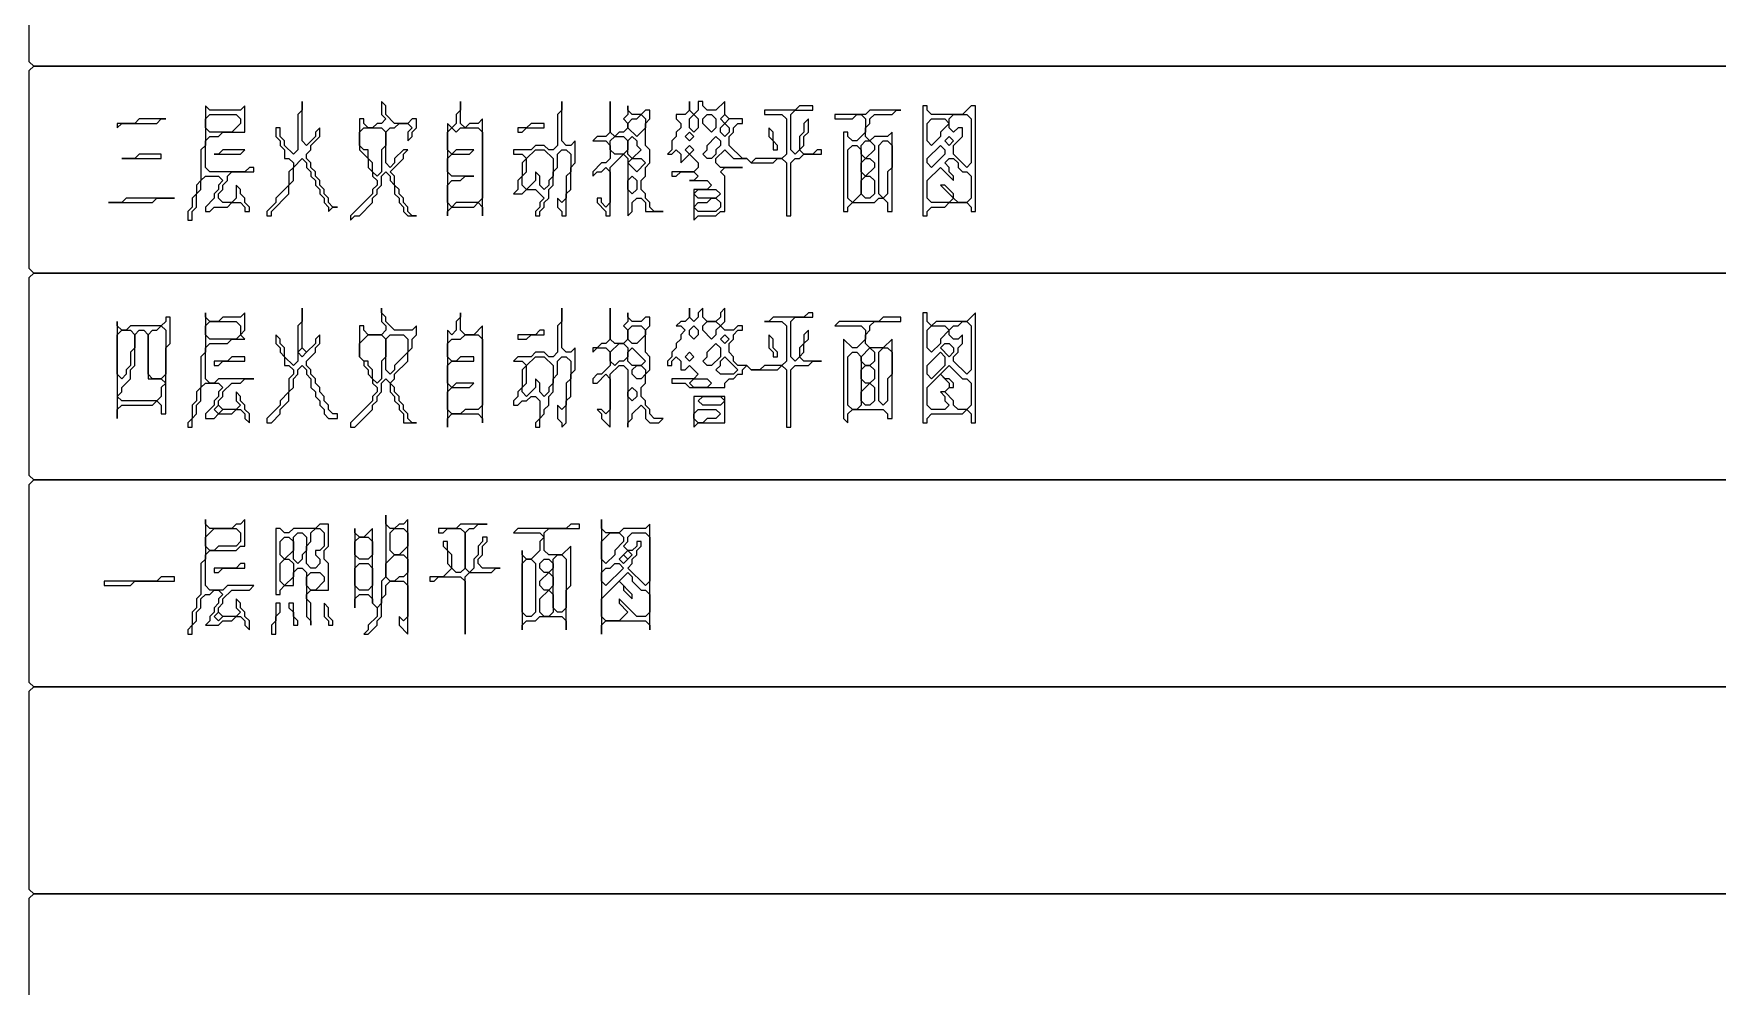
# Model space of a CAD drawing. Extents: x 58 to 1298, y 69 to 1823.
# Drawn here: x 414 to 796.5, y 946 to 1162.4 of the extents above; entities that cross this region are included whole.
import ezdxf

# ---------------------------------------------------------------- set-up
doc = ezdxf.new("R2010")
doc.units = 0
doc.layers.add('TRACE_CURVE', color=3, linetype='Continuous', lineweight=0)
doc.layers.add('TRACE_TEXT_SYMBOL', color=6, linetype='Continuous', lineweight=0)

msp = doc.modelspace()

# ---------------------------------------------------------------- linework, layer by layer
at = {"layer": 'TRACE_CURVE', "color": 3}
for points in [[(413, 1202), (414, 1203), (884, 1203), (885, 1202), (885, 1156), (884, 1155), (414, 1155), (413, 1156)], [(413, 1154), (414, 1155), (884, 1155), (885, 1154), (885, 1109), (884, 1108), (414, 1108), (413, 1109)], [(413, 1107), (414, 1108), (884, 1108), (885, 1107), (885, 1062), (884, 1061), (414, 1061), (413, 1062)], [(413, 1060), (414, 1061), (884, 1061), (885, 1060), (885, 1015), (884, 1014), (414, 1014), (413, 1015)], [(413, 1013), (414, 1014), (884, 1014), (885, 1013), (885, 968), (884, 967), (414, 967), (413, 968)], [(413, 966), (414, 967), (884, 967), (885, 966), (885, 920), (884, 919), (414, 919), (413, 920)]]:
    msp.add_lwpolyline(points, close=True, dxfattribs=at)
at = {"layer": 'TRACE_TEXT_SYMBOL', "color": 6}
for points in [[(453, 1146), (453, 1137), (452, 1136), (452, 1129), (451, 1128), (451, 1126), (450, 1125), (450, 1123), (449, 1122), (449, 1120), (450, 1120), (450, 1122), (451, 1123), (451, 1126), (452, 1127), (452, 1129), (453, 1130), (456, 1130), (457, 1129), (456, 1128), (456, 1127), (455, 1126), (455, 1125), (453, 1123), (453, 1122), (454, 1122), (455, 1123), (458, 1123), (459, 1124), (461, 1124), (462, 1123), (462, 1122), (463, 1122), (463, 1123), (462, 1124), (462, 1125), (461, 1126), (461, 1127), (460, 1128), (460, 1125), (459, 1124), (457, 1124), (456, 1125), (456, 1126), (457, 1127), (457, 1128), (458, 1129), (458, 1130), (459, 1131), (464, 1131), (464, 1132), (463, 1132), (462, 1131), (454, 1131), (453, 1132), (453, 1138), (454, 1139), (456, 1139), (457, 1140), (462, 1140), (462, 1146), (461, 1145), (454, 1145)], [(453, 1143), (454, 1144), (460, 1144), (461, 1143), (461, 1142), (459, 1140), (454, 1140), (453, 1141)], [(511, 1147), (511, 1145), (510, 1144), (510, 1142), (509, 1141), (508, 1142), (508, 1121), (508, 1122), (509, 1123), (514, 1123), (515, 1124), (516, 1123), (516, 1121), (516, 1143), (515, 1142), (513, 1142), (512, 1141), (511, 1142)], [(534, 1147), (534, 1145), (533, 1144), (533, 1137), (532, 1136), (531, 1136), (530, 1137), (528, 1137), (527, 1136), (523, 1136), (523, 1135), (525, 1135), (526, 1134), (525, 1133), (525, 1130), (524, 1129), (524, 1127), (523, 1126), (525, 1126), (526, 1127), (528, 1127), (530, 1125), (529, 1124), (529, 1123), (528, 1122), (528, 1121), (529, 1121), (529, 1122), (530, 1123), (530, 1124), (531, 1125), (531, 1127), (532, 1128), (532, 1131), (533, 1132), (533, 1135), (534, 1136), (535, 1136), (536, 1135), (536, 1131), (535, 1130), (535, 1125), (534, 1124), (533, 1125), (533, 1123), (534, 1122), (534, 1121), (535, 1121), (535, 1126), (536, 1127), (536, 1132), (537, 1133), (537, 1138), (536, 1137), (535, 1137), (534, 1138)], [(545, 1147), (545, 1140), (544, 1139), (542, 1139), (541, 1138), (544, 1138), (545, 1137), (545, 1134), (544, 1133), (543, 1133), (541, 1131), (541, 1130), (542, 1131), (543, 1131), (544, 1132), (545, 1131), (545, 1124), (544, 1123), (543, 1124), (543, 1125), (542, 1125), (542, 1124), (544, 1122), (544, 1121), (545, 1121), (545, 1132), (548, 1135), (549, 1134), (549, 1121), (550, 1122), (550, 1124), (551, 1125), (552, 1125), (553, 1124), (553, 1122), (557, 1122), (555, 1122), (554, 1123), (554, 1124), (553, 1125), (553, 1126), (552, 1127), (552, 1129), (553, 1130), (553, 1132), (554, 1133), (554, 1136), (553, 1137), (553, 1142), (554, 1143), (554, 1145), (553, 1145), (552, 1144), (550, 1144), (549, 1145), (549, 1146), (549, 1144), (548, 1143), (549, 1142), (549, 1141), (548, 1140), (547, 1140), (546, 1139), (545, 1140)], [(551, 1143), (552, 1144), (553, 1143), (553, 1141), (551, 1139), (549, 1141), (549, 1142), (550, 1143)], [(563, 1143), (564, 1144), (565, 1143), (565, 1141), (564, 1140), (563, 1141)], [(566, 1143), (567, 1144), (568, 1144), (569, 1143), (569, 1141), (568, 1140), (566, 1142)], [(570, 1143), (571, 1144), (572, 1143), (571, 1142)], [(604, 1145), (603, 1144), (596, 1144), (596, 1143), (600, 1143), (601, 1144), (602, 1144), (603, 1143), (603, 1140), (601, 1138), (600, 1138), (599, 1139), (599, 1140), (598, 1140), (598, 1122), (599, 1122), (599, 1123), (600, 1124), (605, 1124), (606, 1125), (607, 1125), (608, 1124), (608, 1122), (609, 1122), (609, 1140), (608, 1139), (605, 1139), (604, 1138), (603, 1139), (603, 1141), (604, 1142), (604, 1143), (605, 1144), (609, 1144), (610, 1145), (611, 1145)], [(616, 1146), (616, 1121), (617, 1121), (617, 1122), (618, 1123), (621, 1123), (622, 1124), (626, 1124), (627, 1123), (627, 1122), (628, 1122), (628, 1146), (627, 1146), (625, 1144), (618, 1144), (617, 1145), (617, 1146)], [(622, 1143), (623, 1144), (626, 1144), (627, 1143), (627, 1133), (626, 1132), (623, 1135), (623, 1137), (625, 1139), (625, 1141), (624, 1141), (623, 1140), (622, 1141)], [(438, 1143), (437, 1142), (433, 1142), (433, 1141), (434, 1142), (442, 1142), (443, 1143), (444, 1143)], [(488, 1140), (489, 1141), (493, 1141), (494, 1140), (494, 1137), (493, 1136), (493, 1131), (492, 1130), (491, 1131), (491, 1133), (490, 1134), (490, 1136), (489, 1136), (488, 1137)], [(508, 1140), (509, 1141), (510, 1140), (511, 1141), (515, 1141), (516, 1140), (516, 1125), (515, 1124), (510, 1124), (509, 1123), (508, 1124), (508, 1128), (509, 1129), (511, 1129), (512, 1130), (514, 1130), (509, 1130), (508, 1131), (508, 1134), (509, 1135), (513, 1135), (514, 1136), (510, 1136), (509, 1135), (508, 1136)], [(527, 1142), (526, 1141), (524, 1141), (524, 1140), (525, 1140), (526, 1141), (530, 1141), (530, 1142)], [(562, 1139), (563, 1140), (564, 1139), (563, 1138)], [(570, 1141), (571, 1142), (572, 1141), (572, 1140), (571, 1139), (570, 1140)], [(581, 1141), (581, 1139), (582, 1138), (582, 1136), (583, 1136), (583, 1137), (582, 1138), (582, 1140)], [(617, 1142), (618, 1143), (621, 1143), (622, 1142), (620, 1140), (620, 1139), (618, 1137), (617, 1138)], [(545, 1138), (546, 1139), (548, 1139), (549, 1138), (549, 1136), (548, 1135), (546, 1135), (545, 1136)], [(549, 1138), (550, 1139), (551, 1138), (551, 1137), (552, 1136), (550, 1134), (549, 1135)], [(562, 1136), (563, 1137), (564, 1136), (563, 1135)], [(569, 1139), (570, 1138), (570, 1137), (569, 1136), (569, 1135), (568, 1134), (567, 1134), (566, 1135), (567, 1136), (567, 1137)], [(599, 1136), (600, 1137), (601, 1137), (602, 1136), (602, 1126), (600, 1124), (599, 1125)], [(602, 1137), (603, 1138), (604, 1138), (605, 1137), (605, 1136), (603, 1134), (602, 1135)], [(606, 1137), (607, 1138), (608, 1138), (609, 1137), (609, 1132), (608, 1131), (608, 1126), (607, 1125), (606, 1126)], [(620, 1137), (621, 1136), (621, 1135), (618, 1132), (617, 1133), (617, 1134)], [(621, 1138), (622, 1139), (623, 1138), (622, 1137)], [(438, 1135), (437, 1134), (434, 1134), (443, 1134), (443, 1135)], [(457, 1136), (456, 1135), (455, 1135), (461, 1135), (462, 1136)], [(528, 1136), (530, 1136), (532, 1134), (532, 1130), (531, 1129), (531, 1128), (530, 1127), (529, 1128), (529, 1130), (528, 1131), (528, 1129), (526, 1127), (525, 1128), (525, 1130), (526, 1131), (526, 1134)], [(549, 1133), (550, 1134), (552, 1134), (553, 1133), (551, 1131)], [(602, 1133), (603, 1134), (604, 1134), (605, 1133), (605, 1132), (603, 1130), (602, 1131)], [(621, 1133), (622, 1134), (623, 1134), (624, 1133), (624, 1132), (625, 1131), (626, 1131), (627, 1130), (627, 1125), (626, 1124), (624, 1124), (623, 1125), (623, 1126), (621, 1128), (620, 1128), (623, 1125), (622, 1124), (618, 1124), (617, 1125), (617, 1129), (620, 1132), (623, 1129), (623, 1130), (622, 1131), (622, 1132)], [(549, 1129), (550, 1130), (551, 1129), (551, 1127), (550, 1126), (549, 1127)], [(602, 1129), (603, 1130), (604, 1130), (605, 1129), (605, 1126), (604, 1125), (603, 1125), (602, 1126)], [(435, 1125), (434, 1124), (431, 1124), (441, 1124), (442, 1125), (446, 1125)], [(564, 1126), (565, 1127), (569, 1127), (570, 1126), (569, 1125), (565, 1125)], [(567, 1124), (568, 1125), (569, 1125), (570, 1124), (570, 1123), (569, 1122), (565, 1122), (564, 1123), (565, 1124)], [(444, 1098), (444, 1097), (443, 1096), (436, 1096), (435, 1095), (434, 1095), (433, 1096), (433, 1097), (433, 1075), (433, 1077), (434, 1078), (441, 1078), (442, 1079), (443, 1078), (443, 1076), (444, 1076), (444, 1091), (445, 1092), (445, 1098)], [(493, 1100), (493, 1097), (494, 1096), (494, 1095), (493, 1094), (490, 1094), (489, 1095), (489, 1096), (488, 1096), (488, 1089), (489, 1088), (489, 1087), (490, 1086), (490, 1085), (491, 1084), (491, 1083), (492, 1082), (492, 1081), (491, 1080), (491, 1079), (486, 1074), (486, 1073), (487, 1073), (491, 1077), (491, 1078), (492, 1079), (492, 1080), (493, 1081), (493, 1083), (494, 1084), (495, 1083), (495, 1081), (496, 1080), (496, 1079), (497, 1078), (497, 1077), (498, 1076), (498, 1074), (501, 1074), (500, 1074), (499, 1075), (499, 1076), (498, 1077), (498, 1078), (497, 1079), (497, 1080), (496, 1081), (496, 1082), (495, 1083), (496, 1084), (496, 1085), (499, 1088), (499, 1090), (500, 1091), (500, 1093), (501, 1094), (501, 1096), (500, 1095), (496, 1095), (494, 1097), (494, 1098), (493, 1099)], [(511, 1099), (511, 1098), (510, 1097), (510, 1095), (509, 1094), (508, 1095), (508, 1073), (508, 1075), (509, 1076), (515, 1076), (516, 1075), (516, 1074), (516, 1096), (514, 1094), (512, 1094), (511, 1095)], [(534, 1100), (534, 1097), (533, 1096), (533, 1090), (532, 1089), (531, 1089), (530, 1090), (528, 1090), (527, 1089), (524, 1089), (523, 1088), (525, 1088), (526, 1087), (525, 1086), (525, 1082), (524, 1081), (524, 1080), (523, 1079), (523, 1078), (524, 1078), (525, 1079), (526, 1079), (527, 1080), (528, 1080), (529, 1079), (529, 1075), (528, 1074), (528, 1073), (529, 1073), (529, 1075), (530, 1076), (530, 1077), (531, 1078), (531, 1080), (532, 1081), (532, 1084), (533, 1085), (533, 1088), (534, 1089), (535, 1089), (536, 1088), (536, 1084), (535, 1083), (535, 1078), (534, 1077), (533, 1078), (533, 1075), (534, 1074), (534, 1073), (535, 1074), (535, 1079), (536, 1080), (536, 1085), (537, 1086), (537, 1091), (536, 1090), (535, 1090), (534, 1091)], [(607, 1098), (606, 1097), (597, 1097), (596, 1096), (602, 1096), (603, 1095), (603, 1093), (601, 1091), (600, 1091), (598, 1093), (598, 1075), (599, 1074), (599, 1076), (600, 1077), (607, 1077), (608, 1076), (608, 1075), (609, 1075), (609, 1093), (607, 1091), (604, 1091), (603, 1092), (603, 1094), (604, 1095), (604, 1096), (605, 1097), (611, 1097), (611, 1098)], [(616, 1099), (616, 1074), (617, 1074), (617, 1075), (618, 1076), (625, 1076), (626, 1077), (627, 1076), (627, 1074), (628, 1074), (628, 1099), (626, 1097), (619, 1097), (618, 1096), (617, 1097), (617, 1099)], [(437, 1094), (438, 1095), (439, 1095), (440, 1094), (440, 1084), (443, 1084), (444, 1083), (443, 1082), (443, 1080), (442, 1079), (434, 1079), (433, 1080), (434, 1081), (434, 1082), (436, 1084), (436, 1086), (437, 1087)], [(433, 1094), (434, 1095), (436, 1095), (437, 1094), (437, 1091), (436, 1090), (436, 1087), (435, 1086), (435, 1085), (434, 1084), (433, 1085)], [(442, 1095), (443, 1096), (444, 1095), (444, 1085), (443, 1084), (441, 1084), (440, 1085), (440, 1094), (441, 1095)], [(453, 1096), (454, 1097), (460, 1097), (461, 1096), (461, 1094), (460, 1093), (454, 1093), (453, 1094)], [(490, 1094), (493, 1094), (494, 1093), (494, 1089), (493, 1088), (493, 1084), (492, 1083), (491, 1084), (491, 1086), (490, 1087), (490, 1088), (489, 1088), (488, 1089), (488, 1092)], [(494, 1093), (495, 1094), (498, 1094), (499, 1093), (499, 1090), (496, 1087), (496, 1086), (495, 1085), (494, 1086)], [(511, 1093), (512, 1094), (515, 1094), (516, 1093), (516, 1078), (515, 1077), (512, 1077), (511, 1076), (509, 1076), (508, 1077), (508, 1081), (509, 1082), (513, 1082), (514, 1083), (510, 1083), (509, 1082), (508, 1083), (508, 1087), (509, 1088), (514, 1088), (514, 1089), (511, 1089), (510, 1088), (509, 1088), (508, 1089), (508, 1092), (509, 1093)], [(529, 1095), (528, 1094), (524, 1094), (524, 1093), (526, 1093), (527, 1094), (530, 1094), (530, 1095)], [(549, 1095), (550, 1096), (552, 1096), (553, 1095), (553, 1094), (551, 1092), (550, 1092), (549, 1093)], [(563, 1095), (564, 1096), (565, 1095), (565, 1094), (564, 1093), (563, 1094)], [(566, 1096), (567, 1097), (569, 1097), (570, 1096), (569, 1095), (569, 1094), (568, 1093), (566, 1095)], [(570, 1093), (571, 1094), (572, 1093), (571, 1092)], [(581, 1094), (581, 1091), (582, 1090), (582, 1089), (583, 1089), (583, 1090), (582, 1091), (582, 1093)], [(617, 1095), (618, 1096), (621, 1096), (622, 1095), (620, 1093), (620, 1092), (618, 1090), (617, 1091)], [(624, 1096), (625, 1097), (626, 1097), (627, 1096), (627, 1086), (626, 1085), (623, 1088), (623, 1089), (624, 1090), (624, 1091), (625, 1092), (625, 1094), (624, 1093), (623, 1093), (622, 1094), (622, 1095), (623, 1096)], [(474, 1090), (475, 1091), (476, 1090), (475, 1089)], [(547, 1092), (548, 1092), (549, 1091), (549, 1089), (548, 1088), (547, 1088), (546, 1087), (545, 1088), (545, 1090)], [(549, 1090), (550, 1091), (553, 1088), (552, 1087), (550, 1087), (549, 1088)], [(569, 1092), (570, 1091), (570, 1089), (568, 1087), (567, 1087), (566, 1088), (567, 1089), (567, 1090)], [(604, 1091), (605, 1090), (605, 1088), (604, 1087), (603, 1087), (602, 1088), (602, 1089)], [(606, 1090), (607, 1091), (608, 1091), (609, 1090), (609, 1085), (608, 1084), (608, 1079), (607, 1078), (606, 1079)], [(620, 1091), (621, 1092), (622, 1092), (623, 1091), (623, 1090), (622, 1089)], [(459, 1089), (458, 1088), (455, 1088), (455, 1087), (456, 1087), (457, 1088), (462, 1088), (462, 1089)], [(528, 1089), (530, 1089), (532, 1087), (532, 1083), (531, 1082), (531, 1081), (530, 1080), (529, 1081), (529, 1083), (528, 1084), (528, 1082), (526, 1080), (525, 1081), (525, 1082), (526, 1083), (526, 1087)], [(550, 1086), (551, 1087), (552, 1087), (553, 1086), (553, 1085), (552, 1084), (551, 1084), (550, 1085)], [(562, 1089), (563, 1090), (564, 1089), (563, 1088)], [(570, 1088), (571, 1089), (574, 1086), (573, 1085), (570, 1085), (569, 1086), (570, 1087)], [(599, 1089), (600, 1090), (601, 1090), (602, 1089), (602, 1078), (601, 1077), (600, 1077), (599, 1078)], [(602, 1086), (603, 1087), (604, 1087), (605, 1086), (605, 1084), (604, 1083), (603, 1083), (602, 1084)], [(620, 1090), (621, 1089), (621, 1087), (618, 1084), (617, 1085), (617, 1087)], [(622, 1087), (625, 1084), (626, 1084), (627, 1083), (627, 1078), (626, 1077), (624, 1077), (623, 1078), (623, 1079), (621, 1081), (622, 1082), (623, 1082), (623, 1083), (622, 1084), (621, 1084), (620, 1085)], [(563, 1083), (564, 1084), (567, 1084), (568, 1083), (567, 1082), (564, 1082)], [(604, 1083), (605, 1082), (605, 1079), (604, 1078), (603, 1078), (602, 1079), (602, 1081)], [(620, 1085), (622, 1083), (622, 1082), (621, 1081), (620, 1081), (621, 1080), (621, 1079), (622, 1078), (621, 1077), (618, 1077), (617, 1078), (617, 1082)], [(549, 1081), (550, 1082), (551, 1081), (551, 1080), (550, 1079), (549, 1080)], [(564, 1080), (564, 1073), (565, 1074), (571, 1074), (571, 1080)], [(565, 1079), (566, 1080), (570, 1080), (571, 1079), (570, 1078), (566, 1078)], [(455, 1077), (456, 1078), (457, 1077), (456, 1076)], [(564, 1076), (565, 1077), (569, 1077), (570, 1076), (569, 1075), (567, 1075), (566, 1074), (565, 1074), (564, 1075)], [(494, 1053), (494, 1039), (493, 1038), (493, 1033), (492, 1032), (491, 1033), (491, 1050), (489, 1048), (488, 1048), (487, 1049), (487, 1050), (487, 1032), (487, 1034), (488, 1035), (490, 1035), (491, 1034), (491, 1033), (492, 1032), (492, 1030), (490, 1028), (490, 1027), (489, 1026), (490, 1026), (492, 1028), (492, 1029), (493, 1030), (493, 1034), (494, 1035), (494, 1037), (495, 1038), (498, 1038), (499, 1037), (499, 1030), (498, 1029), (497, 1030), (497, 1028), (499, 1026), (499, 1052), (498, 1051), (497, 1051), (496, 1050), (495, 1050), (494, 1051)], [(543, 1052), (543, 1026), (543, 1028), (544, 1029), (553, 1029), (554, 1028), (554, 1027), (554, 1051), (553, 1050), (548, 1050), (547, 1049), (544, 1049), (543, 1050)], [(455, 1050), (460, 1050), (461, 1049), (461, 1047), (460, 1046), (456, 1046), (455, 1045), (454, 1045), (453, 1046), (453, 1048)], [(479, 1051), (478, 1050), (473, 1050), (472, 1049), (471, 1049), (470, 1050), (469, 1050), (469, 1035), (470, 1035), (470, 1036), (471, 1037), (473, 1037), (473, 1040), (474, 1041), (475, 1041), (476, 1040), (476, 1030), (477, 1029), (477, 1028), (477, 1033), (476, 1034), (476, 1035), (477, 1036), (481, 1036), (481, 1042), (480, 1043), (480, 1045), (481, 1046), (481, 1051)], [(473, 1048), (474, 1049), (475, 1049), (476, 1048), (476, 1045), (475, 1044), (475, 1043), (474, 1042), (473, 1043)], [(477, 1049), (478, 1050), (479, 1050), (480, 1049), (480, 1046), (479, 1045), (478, 1045), (478, 1044), (479, 1043), (479, 1042), (478, 1041), (477, 1041), (476, 1042), (476, 1046), (477, 1047)], [(495, 1049), (496, 1050), (498, 1050), (499, 1049), (499, 1046), (497, 1044), (496, 1044), (495, 1045)], [(511, 1051), (510, 1050), (506, 1050), (506, 1049), (507, 1049), (508, 1050), (511, 1050), (512, 1049), (512, 1041), (511, 1040), (510, 1040), (509, 1041), (509, 1044), (508, 1045), (508, 1047), (507, 1047), (507, 1046), (508, 1045), (508, 1042), (509, 1041), (507, 1039), (504, 1039), (504, 1038), (505, 1038), (506, 1039), (511, 1039), (512, 1038), (512, 1026), (512, 1039), (513, 1040), (518, 1040), (519, 1041), (520, 1041), (516, 1041), (515, 1042), (515, 1043), (516, 1044), (516, 1046), (517, 1047), (517, 1048), (516, 1048), (516, 1047), (515, 1046), (515, 1044), (514, 1043), (514, 1041), (513, 1040), (512, 1041), (512, 1049), (513, 1050), (514, 1050), (515, 1051), (517, 1051)], [(536, 1051), (535, 1050), (524, 1050), (523, 1049), (529, 1049), (530, 1048), (529, 1047), (529, 1045), (527, 1043), (526, 1043), (525, 1044), (525, 1045), (525, 1027), (525, 1028), (526, 1029), (528, 1029), (529, 1030), (534, 1030), (535, 1029), (535, 1027), (535, 1036), (536, 1037), (536, 1046), (534, 1044), (531, 1044), (530, 1045), (530, 1049), (531, 1050), (538, 1050), (538, 1051)], [(545, 1049), (547, 1049), (548, 1048), (548, 1047), (546, 1045), (546, 1044), (544, 1042), (543, 1043), (543, 1047)], [(549, 1048), (550, 1049), (553, 1049), (554, 1048), (554, 1038), (553, 1037), (549, 1041), (550, 1042), (550, 1043), (551, 1044), (551, 1045), (552, 1046), (552, 1047), (551, 1047), (551, 1046), (550, 1045), (549, 1045), (548, 1046), (549, 1047)], [(470, 1047), (471, 1048), (472, 1048), (473, 1047), (473, 1045), (471, 1043), (470, 1044)], [(487, 1047), (488, 1048), (490, 1048), (491, 1047), (491, 1044), (490, 1043), (488, 1043), (487, 1044)], [(548, 1044), (549, 1045), (550, 1044), (549, 1043)], [(461, 1042), (460, 1041), (455, 1041), (455, 1040), (456, 1040), (457, 1041), (462, 1041), (462, 1042)], [(470, 1042), (471, 1043), (472, 1043), (473, 1042), (473, 1039), (471, 1037), (470, 1038)], [(487, 1041), (488, 1042), (490, 1042), (491, 1041), (491, 1037), (490, 1036), (488, 1036), (487, 1037)], [(496, 1044), (498, 1044), (499, 1043), (499, 1040), (498, 1039), (497, 1039), (496, 1038), (495, 1038), (494, 1039), (494, 1042)], [(525, 1042), (526, 1043), (527, 1043), (528, 1042), (528, 1031), (527, 1030), (526, 1030), (525, 1031)], [(529, 1042), (530, 1043), (531, 1043), (532, 1042), (532, 1041), (531, 1040), (530, 1040), (529, 1041)], [(532, 1043), (533, 1044), (534, 1044), (535, 1043), (535, 1032), (534, 1031), (533, 1031), (532, 1032)], [(545, 1041), (546, 1042), (547, 1042), (548, 1041), (544, 1037), (543, 1038), (543, 1040), (544, 1041)], [(547, 1043), (548, 1044), (549, 1043), (548, 1042)], [(443, 1039), (442, 1038), (430, 1038), (430, 1037), (436, 1037), (437, 1038), (446, 1038), (446, 1039)], [(476, 1039), (477, 1040), (479, 1040), (480, 1039), (480, 1038), (478, 1036), (477, 1036), (476, 1037)], [(531, 1040), (532, 1039), (532, 1037), (531, 1036), (530, 1036), (529, 1037), (529, 1038)], [(549, 1040), (550, 1039), (550, 1038), (552, 1036), (553, 1036), (554, 1035), (554, 1031), (553, 1030), (551, 1030), (547, 1034), (547, 1033), (549, 1031), (547, 1029), (544, 1029), (543, 1030), (543, 1034), (547, 1038), (548, 1037), (548, 1036), (550, 1034), (550, 1035), (547, 1038)], [(469, 1033), (469, 1029), (468, 1028), (468, 1026), (469, 1026), (469, 1030), (470, 1031), (470, 1033)], [(472, 1033), (472, 1032), (473, 1031), (473, 1028), (474, 1028), (474, 1029), (473, 1030), (473, 1033)], [(480, 1033), (480, 1030), (481, 1029), (481, 1028), (482, 1028), (482, 1029), (481, 1030), (481, 1032)], [(531, 1036), (532, 1035), (532, 1031), (531, 1030), (530, 1030), (529, 1031), (529, 1034)], [(455, 1030), (456, 1031), (457, 1030), (456, 1029)]]:
    msp.add_lwpolyline(points, close=True, dxfattribs=at)
for points in [[(475, 1147), (475, 1145), (474, 1144), (474, 1136), (473, 1135), (471, 1137), (471, 1138), (470, 1139), (470, 1141), (469, 1141), (469, 1139), (470, 1138), (470, 1137), (471, 1136), (471, 1134), (472, 1134), (473, 1133), (473, 1132), (472, 1131), (472, 1128), (469, 1125), (469, 1124), (467, 1122), (467, 1121), (468, 1121), (468, 1122), (472, 1126), (472, 1128), (473, 1129), (473, 1132), (475, 1134), (476, 1133), (476, 1132), (477, 1131), (477, 1130), (478, 1129), (478, 1128), (479, 1127), (479, 1126), (480, 1125), (480, 1124), (481, 1123), (481, 1122), (482, 1123), (483, 1123), (482, 1123), (481, 1124), (481, 1125), (480, 1126), (480, 1127), (479, 1128), (479, 1129), (478, 1130), (478, 1131), (477, 1132), (477, 1133), (476, 1134), (476, 1135), (477, 1136), (477, 1137), (479, 1139), (479, 1141), (478, 1140), (478, 1139)], [(478, 1139), (476, 1137), (475, 1138), (475, 1147)], [(493, 1147), (493, 1144), (494, 1143), (493, 1142), (492, 1142), (491, 1141), (490, 1141), (489, 1142), (489, 1143), (488, 1143), (488, 1136), (490, 1134), (490, 1132), (491, 1131), (491, 1130), (492, 1129), (492, 1128), (491, 1127), (491, 1126), (486, 1121), (486, 1120), (487, 1121), (488, 1121), (491, 1124), (491, 1125), (492, 1126), (492, 1127), (493, 1128), (493, 1130), (494, 1131), (495, 1130), (495, 1129), (496, 1128), (496, 1126), (497, 1125), (497, 1124), (498, 1123), (498, 1122), (499, 1121), (501, 1121), (500, 1121), (499, 1122), (499, 1123), (498, 1124), (498, 1125), (497, 1126), (497, 1127), (496, 1128), (496, 1130), (495, 1131), (498, 1134), (498, 1135), (499, 1136), (498, 1136), (496, 1134), (496, 1133), (495, 1132), (494, 1133), (494, 1140), (495, 1141), (496, 1141), (497, 1142), (499, 1142), (500, 1141)], [(500, 1141), (499, 1140), (499, 1138), (500, 1139), (500, 1140), (501, 1141), (501, 1143), (500, 1143), (499, 1142), (496, 1142), (494, 1144), (494, 1146), (493, 1147)], [(563, 1147), (563, 1145), (562, 1144), (560, 1144), (560, 1143), (561, 1142), (561, 1141), (560, 1140), (560, 1139), (559, 1138), (559, 1136), (558, 1135), (559, 1135), (560, 1136), (561, 1135), (561, 1133), (563, 1135), (565, 1133), (565, 1132), (564, 1131), (559, 1131), (559, 1130), (560, 1130), (561, 1131), (564, 1131), (565, 1130), (564, 1129), (563, 1129), (567, 1129), (568, 1128), (567, 1127), (564, 1127), (564, 1120), (565, 1121), (569, 1121), (570, 1122), (571, 1122), (571, 1130), (570, 1131), (571, 1132), (575, 1132), (570, 1132), (569, 1133), (569, 1134), (571, 1136), (573, 1134), (576, 1134), (577, 1133), (582, 1133), (583, 1134), (584, 1134), (585, 1133), (585, 1121), (586, 1121), (586, 1133), (587, 1134), (588, 1134), (589, 1135), (593, 1135), (593, 1136), (592, 1136), (591, 1135), (589, 1135), (588, 1136)], [(588, 1136), (589, 1137), (589, 1139), (590, 1140), (590, 1143), (589, 1142), (589, 1140), (588, 1139), (588, 1136), (587, 1135), (586, 1136), (586, 1144), (587, 1145), (591, 1145), (591, 1146), (588, 1146), (587, 1145), (580, 1145), (580, 1144), (584, 1144), (585, 1143), (585, 1135), (584, 1134), (578, 1134), (577, 1133), (576, 1134), (575, 1134), (572, 1137), (572, 1139), (573, 1140), (573, 1141), (574, 1142), (575, 1142), (575, 1143), (572, 1143), (571, 1144), (571, 1147), (569, 1145), (567, 1145), (566, 1146), (566, 1147), (565, 1147), (565, 1145), (564, 1144), (563, 1145), (563, 1147)], [(453, 1099), (453, 1090), (452, 1089), (452, 1082), (451, 1081), (451, 1079), (450, 1078), (450, 1075), (449, 1074), (449, 1073), (450, 1073), (450, 1075), (451, 1076), (451, 1078), (452, 1079), (452, 1082), (453, 1083), (456, 1083), (457, 1082), (456, 1081), (456, 1080), (455, 1079), (455, 1078), (453, 1076), (453, 1075), (455, 1075), (456, 1076), (459, 1076), (460, 1077), (461, 1077), (462, 1076), (462, 1075), (463, 1074), (463, 1076), (462, 1077), (462, 1078), (461, 1079), (461, 1080), (460, 1081), (460, 1079), (461, 1078), (460, 1077), (457, 1077), (456, 1078), (456, 1079), (457, 1080), (457, 1081), (459, 1083), (461, 1083), (462, 1084), (464, 1084), (456, 1084), (455, 1083), (454, 1083), (453, 1084), (453, 1091), (454, 1092), (458, 1092), (459, 1093), (462, 1093), (461, 1094), (462, 1095), (462, 1099), (461, 1098)], [(461, 1098), (457, 1098), (456, 1097), (454, 1097), (453, 1098), (453, 1099)], [(475, 1100), (475, 1097), (474, 1096), (474, 1088), (473, 1087), (471, 1089), (471, 1091), (470, 1092), (470, 1093), (469, 1094), (469, 1092), (470, 1091), (470, 1090), (471, 1089), (471, 1087), (472, 1087), (473, 1086), (473, 1085), (472, 1084), (472, 1081), (470, 1079), (470, 1078), (467, 1075), (467, 1074), (468, 1074), (470, 1076), (470, 1077), (472, 1079), (472, 1081), (473, 1082), (473, 1084), (474, 1085), (474, 1086), (475, 1087), (476, 1086), (476, 1085), (477, 1084), (477, 1082), (478, 1081), (478, 1080), (479, 1079), (479, 1078), (480, 1077), (480, 1076), (481, 1075), (483, 1075), (483, 1076), (482, 1076), (481, 1077), (481, 1078), (480, 1079), (480, 1080), (479, 1081), (479, 1082), (478, 1083), (478, 1084), (477, 1085), (477, 1086), (476, 1087), (476, 1088), (478, 1090), (478, 1091), (479, 1092), (479, 1094)], [(479, 1094), (478, 1093), (478, 1092), (476, 1090), (475, 1091), (475, 1100)], [(545, 1100), (545, 1093), (544, 1092), (543, 1092), (542, 1091), (541, 1091), (541, 1090), (542, 1091), (544, 1091), (545, 1090), (545, 1087), (543, 1085), (542, 1085), (541, 1084), (541, 1083), (542, 1083), (544, 1085), (545, 1084), (545, 1077), (544, 1076), (543, 1077), (542, 1077), (543, 1076), (543, 1075), (545, 1073), (545, 1085), (547, 1087), (548, 1087), (549, 1086), (549, 1073), (549, 1074), (550, 1075), (550, 1076), (552, 1078), (553, 1077), (553, 1075), (554, 1074), (556, 1074), (557, 1075), (555, 1075), (554, 1076), (554, 1077), (553, 1078), (553, 1079), (552, 1080), (552, 1082), (553, 1083), (553, 1085), (554, 1086), (554, 1089), (553, 1090), (553, 1095), (554, 1096), (554, 1098), (553, 1098), (552, 1097), (550, 1097), (549, 1098), (549, 1099), (549, 1097), (548, 1096), (549, 1095), (549, 1093), (548, 1092)], [(548, 1092), (546, 1092), (545, 1093), (545, 1100)], [(563, 1100), (563, 1098), (562, 1097), (561, 1097), (560, 1096), (561, 1096), (562, 1095), (561, 1094), (561, 1093), (560, 1092), (560, 1091), (559, 1090), (559, 1089), (558, 1088), (558, 1087), (559, 1087), (559, 1088), (560, 1089), (561, 1088), (561, 1086), (562, 1086), (563, 1087), (565, 1085), (564, 1084), (559, 1084), (559, 1083), (562, 1083), (563, 1082), (571, 1082), (571, 1083), (572, 1084), (573, 1084), (574, 1085), (575, 1085), (575, 1086), (576, 1087), (577, 1086), (583, 1086), (584, 1087), (585, 1086), (585, 1073), (586, 1073), (586, 1086), (587, 1087), (590, 1087), (591, 1088), (593, 1088), (589, 1088), (588, 1089), (589, 1090), (589, 1092), (590, 1093), (590, 1095), (589, 1094), (589, 1092), (588, 1091), (588, 1089), (587, 1088), (586, 1089), (586, 1097), (587, 1098), (591, 1098), (591, 1099), (590, 1099)], [(590, 1099), (589, 1098), (582, 1098), (581, 1097), (580, 1097), (584, 1097), (585, 1096), (585, 1088), (584, 1087), (580, 1087), (579, 1086), (577, 1086), (576, 1087), (574, 1087), (573, 1088), (573, 1089), (572, 1090), (572, 1092), (573, 1093), (573, 1094), (574, 1095), (575, 1095), (575, 1096), (574, 1096), (573, 1095), (571, 1095), (570, 1096), (571, 1097), (571, 1100), (570, 1099), (570, 1098), (569, 1097), (567, 1097), (566, 1098), (566, 1100), (565, 1099), (565, 1098), (564, 1097), (563, 1098), (563, 1100)], [(453, 1052), (453, 1043), (452, 1042), (452, 1035), (451, 1034), (451, 1032), (450, 1031), (450, 1028), (449, 1027), (449, 1026), (450, 1026), (450, 1028), (451, 1029), (451, 1031), (452, 1032), (452, 1034), (453, 1035), (454, 1035), (455, 1036), (456, 1036), (457, 1035), (456, 1034), (456, 1033), (455, 1032), (455, 1031), (454, 1030), (454, 1029), (453, 1028), (456, 1028), (457, 1029), (459, 1029), (460, 1030), (461, 1030), (462, 1029), (462, 1028), (463, 1027), (463, 1029), (462, 1030), (462, 1031), (461, 1032), (461, 1033), (460, 1034), (460, 1032), (461, 1031), (460, 1030), (457, 1030), (456, 1031), (456, 1032), (457, 1033), (457, 1034), (459, 1036), (463, 1036), (464, 1037), (458, 1037), (457, 1036), (454, 1036), (453, 1037), (453, 1044), (454, 1045), (460, 1045), (461, 1046), (462, 1046), (462, 1052), (461, 1051)], [(461, 1051), (460, 1051), (459, 1050), (454, 1050), (453, 1051), (453, 1052)]]:
    msp.add_lwpolyline(points, dxfattribs=at)

doc.saveas('drawing.dxf')
